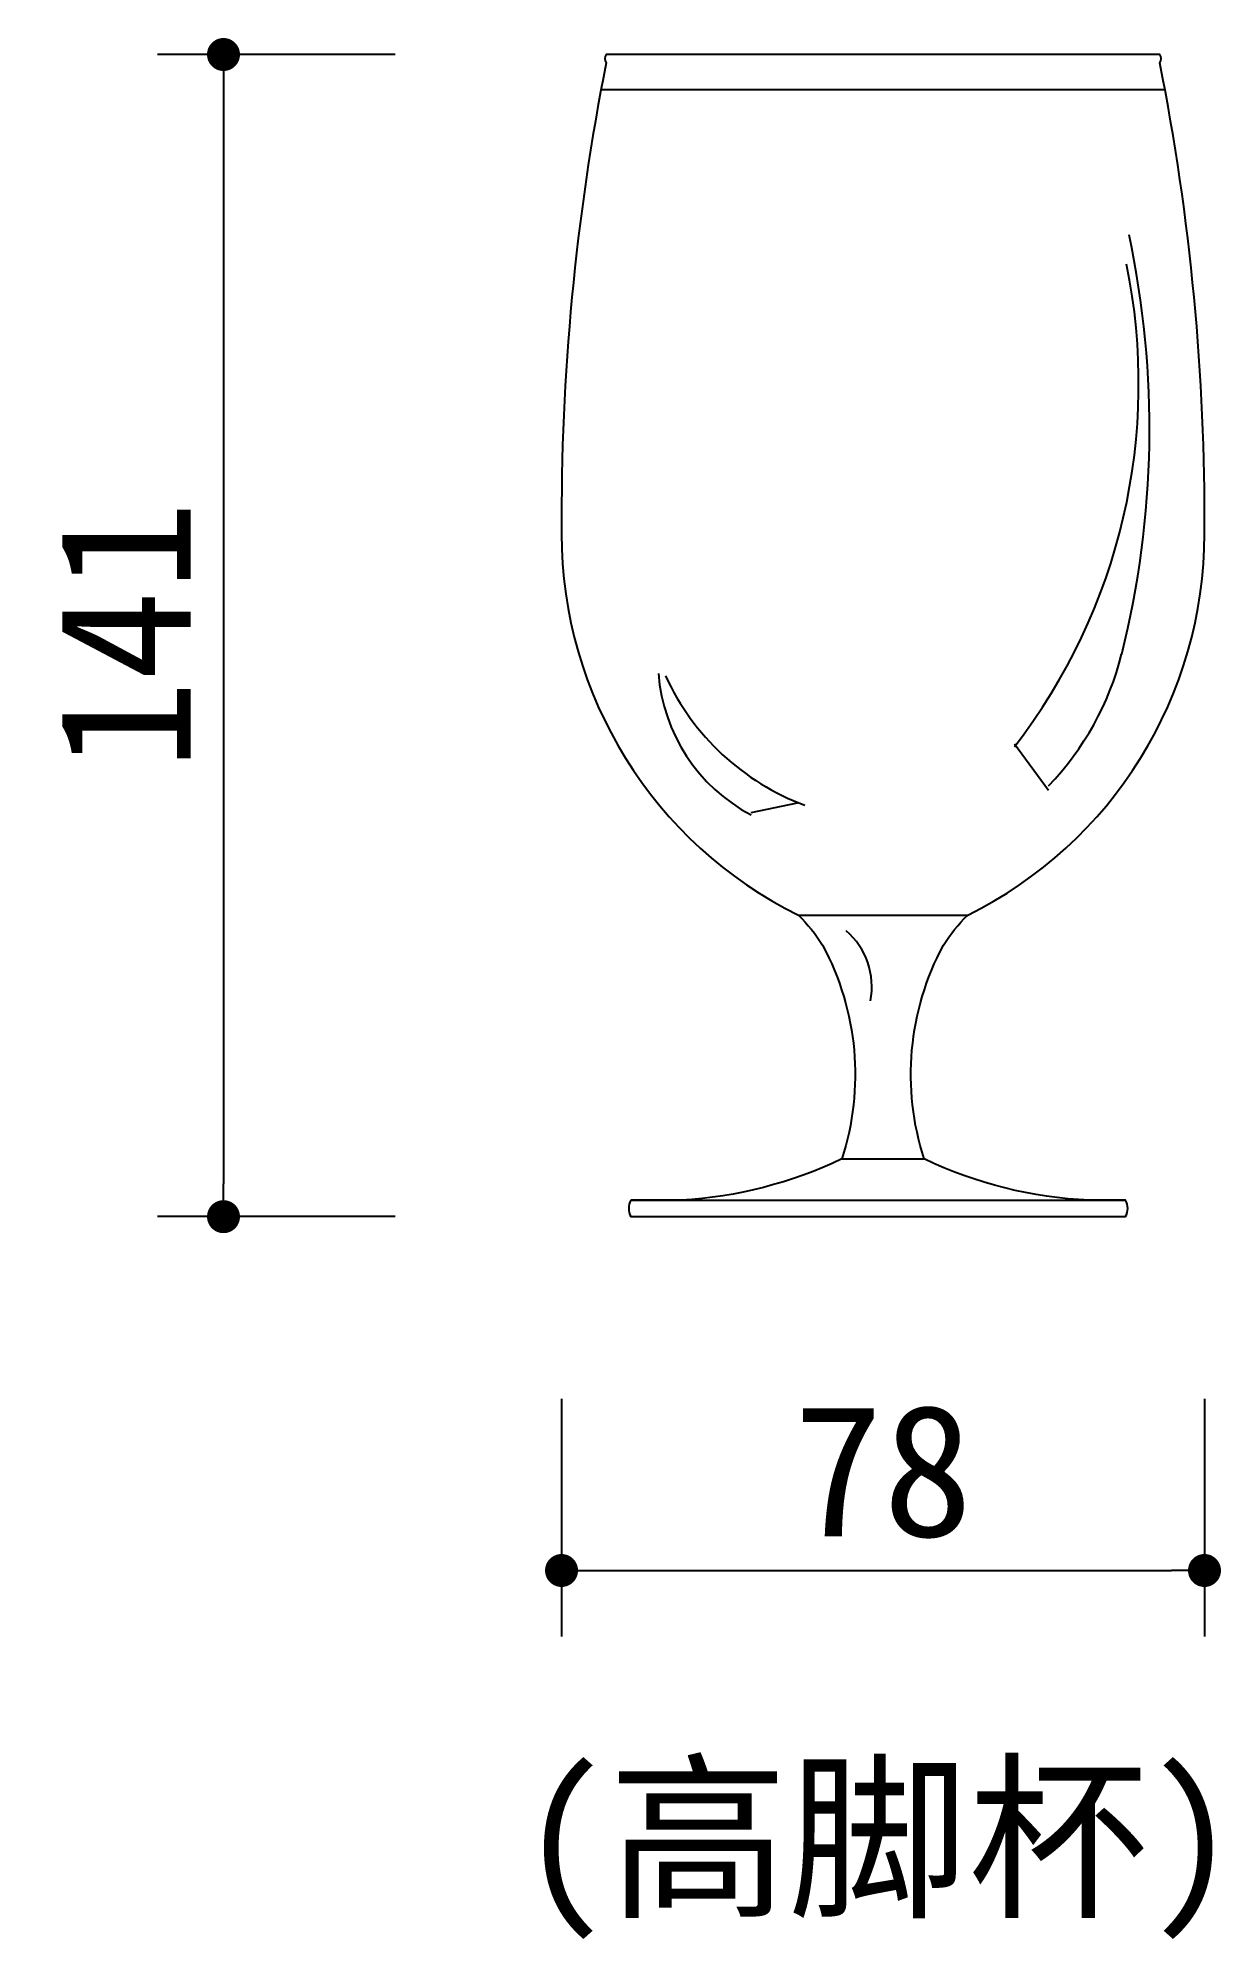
# Model space of a CAD drawing. Extents: x 646 to 790, y 1797 to 2028.
import ezdxf

# ---------------------------------------------------------------- set-up
doc = ezdxf.new("R2010")
doc.units = 0
doc.header["$MEASUREMENT"] = 0
doc.layers.get('0').update_dxf_attribs({"linetype": 'CONTINUOUS'})
doc.layers.get('DEFPOINTS').update_dxf_attribs({"linetype": 'CONTINUOUS'})
for name, color, linetype in [('3', 3, 'CONTINUOUS'), ('7', 7, 'CONTINUOUS'), ('DIM', 3, 'CONTINUOUS'), ('TEXT', 3, 'CONTINUOUS')]:
    doc.layers.add(name, color=color, linetype=linetype)
doc.styles.add('HZ', font='simfang.ttf')
doc.dimstyles.new('BOOK', dxfattribs={"dimscale": 8, "dimtxt": 2, "dimasz": 0.5, "dimexe": 1, "dimexo": 1, "dimgap": 0.5, "dimtad": 1, "dimdec": 0, "dimtxsty": 'HZ', "dimblk1": 'DOT', "dimblk2": 'DOT', "dimsah": 1, "dimcen": 0, "dimazin": 3, "dimtfac": 0.5, "dimtdec": 0, "dimtmove": 0, "dimatfit": 3, "dimtolj": 1, "dimtzin": 0})

# ---------------------------------------------------------------- blocks, each defined once
blk = doc.blocks.new('_DOT')
at = {"color": 0, "linetype": 'BYBLOCK'}
blk.add_line((-0.5, 0), (-1, 0), dxfattribs=at)
at = {"color": 0, "linetype": 'BYBLOCK', "const_width": 0.5}
blk.add_lwpolyline([(-0.25, 0, 1), (0.25, 0, 1)], format="xyb", close=True, dxfattribs=at)
blk = doc.blocks.new('*D1')
at = {"color": 0, "linetype": 'BYBLOCK'}
for p, q in [((1613.06, 2043.84), (1613.06, 2015.02)), ((1691.06, 2043.84), (1691.06, 2015.02)), ((1617.06, 2023.02), (1687.06, 2023.02))]:
    blk.add_line(p, q, dxfattribs=at)
at = {"layer": 'DEFPOINTS', "color": 0, "linetype": 'BYBLOCK'}
for p in [(1613.06, 2051.84), (1691.06, 2051.84), (1691.06, 2023.02)]:
    blk.add_point(p, dxfattribs=at)
at = {"color": 0, "linetype": 'BYBLOCK', "xscale": 4, "yscale": 4, "zscale": 4, "rotation": 180}
blk.add_blockref('_DOT', (1613.06, 2023.02), dxfattribs=at)
at = {"color": 0, "linetype": 'BYBLOCK', "xscale": 4, "yscale": 4, "zscale": 4}
blk.add_blockref('_DOT', (1691.06, 2023.02), dxfattribs=at)
at = {"color": 0, "linetype": 'BYBLOCK', "insert": (1652.06, 2035.02), "char_height": 16, "attachment_point": 5, "style": 'HZ'}
blk.add_mtext('\\A1;78', dxfattribs=at)
blk = doc.blocks.new('*D0')
at = {"color": 0, "linetype": 'BYBLOCK'}
for p, q in [((1592.88, 2206.95), (1564.05, 2206.95)), ((1572.05, 2202.95), (1572.05, 2069.95)), ((1592.88, 2065.95), (1564.05, 2065.95))]:
    blk.add_line(p, q, dxfattribs=at)
at = {"layer": 'DEFPOINTS', "color": 0, "linetype": 'BYBLOCK'}
for p in [(1600.88, 2206.95), (1572.05, 2065.95), (1600.88, 2065.95)]:
    blk.add_point(p, dxfattribs=at)
at = {"color": 0, "linetype": 'BYBLOCK', "xscale": 4, "yscale": 4, "zscale": 4}
for p, rotation in [((1572.05, 2206.95), 90), ((1572.05, 2065.95), 270)]:
    blk.add_blockref('_DOT', p, dxfattribs=dict(at, rotation=rotation))
at = {"color": 0, "linetype": 'BYBLOCK', "insert": (1560.05, 2136.45), "char_height": 16, "attachment_point": 5, "rotation": 90, "style": 'HZ'}
blk.add_mtext('\\A1;141', dxfattribs=at)

msp = doc.modelspace()

# ---------------------------------------------------------------- linework, layer by layer
at = {"layer": '3'}
for p, q in [((714.71, 2021.42), (783.11, 2021.42)), ((768.99, 1936.36), (764.85, 1941.97)), ((732.9, 1933.7), (738.52, 1934.88))]:
    msp.add_line(p, q, dxfattribs=at)
for centre, radius, start, end in [((668.76, 1980.25), 112.48, 345.9329, 12.0673), ((707.99, 1985.75), 71.94, 322.2193, 11.6056), ((743.64, 1961.49), 35.28, 315.9255, 345.9329), ((742.89, 1952.21), 21.3, 184.474, 242.0243), ((749.89, 1962.78), 30.08, 204.6022, 249.6009), ((738.52, 1912.53), 9.03, 349.2129, 48.9261)]:
    msp.add_arc(centre, radius, start, end, dxfattribs=at)
at = {"layer": '7'}
for p, q in [((738.64, 1921.23), (759.18, 1921.23)), ((743.91, 1891.66), (753.91, 1891.66)), ((718.33, 1886.66), (778.33, 1886.66))]:
    msp.add_line(p, q, dxfattribs=at)
msp.add_lwpolyline([(718.33, 1886.66, 0.267866), (718.33, 1884.66), (778.33, 1884.66, 0.267866), (778.33, 1886.66), (773.94, 1886.66, -0.10131), (753.91, 1891.66, -0.204501), (756.24, 1917.59, -0.059949), (759.18, 1921.23, 0.285198), (787.91, 1967.51, 0.050585), (782.49, 2024.66, 0.339602), (782.49, 2025.66), (715.33, 2025.66, 0.339602), (715.33, 2024.66, 0.050585), (709.91, 1967.51, 0.285198), (738.64, 1921.23, -0.059949), (741.58, 1917.59, -0.204501), (743.91, 1891.66, -0.09683), (724.44, 1886.66)], format="xyb", close=True, dxfattribs=at)

# ---------------------------------------------------------------- texts
at = {"layer": 'TEXT', "linetype": 'BYBLOCK', "style": 'HZ'}
msp.add_text('(高脚杯)', height=16, dxfattribs=at).set_placement((704.7, 1801.29))

# ---------------------------------------------------------------- dimensions: what is measured, and where the dimension line sits
at = {"layer": 'DIM'}
dim = msp.add_linear_dim(base=(668.9, 1884.66), p1=(697.73, 2025.66), p2=(697.73, 1884.66), angle=90, dimstyle='BOOK', dxfattribs=at)
dim.commit()
dim.dimension.update_dxf_attribs({"geometry": '*D0', "text_midpoint": (656.9, 1955.16), "insert": (-903.15, -181.29)})
dim = msp.add_linear_dim(base=(787.91, 1841.73), p1=(709.91, 1870.54), p2=(787.91, 1870.54), dimstyle='BOOK', dxfattribs=at)
dim.commit()
dim.dimension.update_dxf_attribs({"geometry": '*D1', "text_midpoint": (748.91, 1853.73), "insert": (-903.15, -181.29)})

doc.saveas('drawing.dxf')
